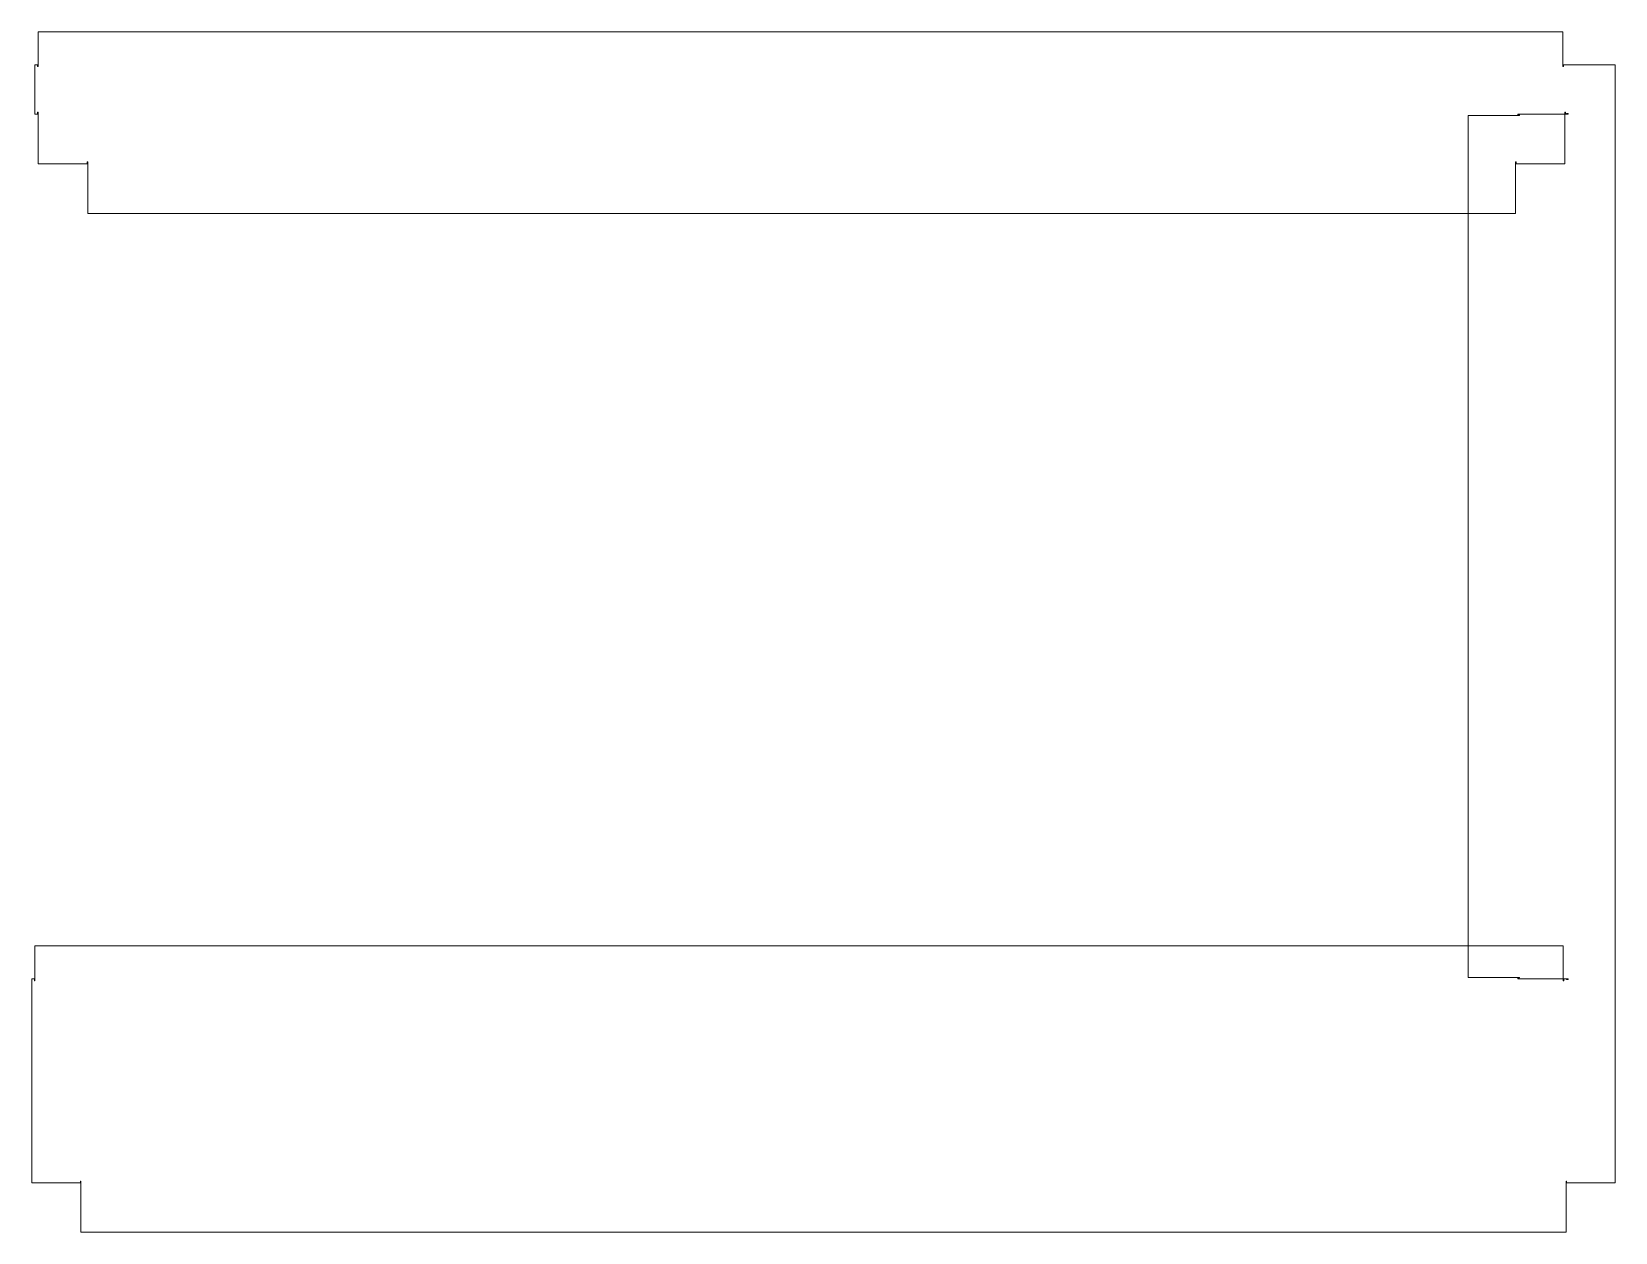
# Model space of a CAD drawing. Header units: millimetres. Extents: x -545 to 425, y -84 to 652.
import ezdxf

# ---------------------------------------------------------------- set-up
doc = ezdxf.new("R2010")
doc.units = ezdxf.units.MM

msp = doc.modelspace()

# ---------------------------------------------------------------- linework, layer by layer
at = {"color": 7, "linetype": 'Continuous', "lineweight": 15}
for p, q in [((-541.14, 651.91), (-541.14, 630.55)), ((392.66, 651.91), (-541.14, 651.91)), ((392.66, 630.55), (392.66, 651.91)), ((-543.14, 631.65), (-543.14, 601.45)), ((-541.51, 631.65), (-543.14, 631.65)), ((-541.51, 630.55), (-541.51, 631.65)), ((-541.14, 630.55), (-541.51, 630.55)), ((393.03, 630.55), (392.66, 630.55)), ((393.03, 631.65), (393.03, 630.55)), ((424.86, 631.65), (393.03, 631.65)), ((424.86, -53.35), (424.86, 631.65)), ((-543.14, 601.45), (-541.51, 601.45)), ((-541.51, 602.55), (-541.14, 602.55)), ((-541.51, 601.45), (-541.51, 602.55)), ((-541.14, 602.55), (-541.14, 570.99)), ((365.13, 601.45), (365.13, 600.88)), ((395.96, 601.45), (365.13, 601.45)), ((393.92, 602.55), (394.29, 602.55)), ((393.92, 570.99), (393.92, 602.55)), ((394.29, 602.55), (394.29, 601.45)), ((394.86, 601.82), (395.96, 601.82)), ((394.86, 601.45), (394.86, 601.82)), ((395.96, 601.82), (395.96, 601.45)), ((334.67, 72.59), (334.67, 600.51)), ((334.67, 600.51), (366.24, 600.51)), ((366.24, 600.88), (365.13, 600.88)), ((366.24, 600.51), (366.24, 600.88)), ((-541.14, 570.99), (-511.21, 570.99)), ((-510.84, 572.09), (-511.21, 572.09)), ((-511.21, 572.09), (-511.21, 570.99)), ((-510.84, 540.53), (-510.84, 572.09)), ((364.09, 572.09), (363.72, 572.09)), ((363.72, 572.09), (363.72, 540.53)), ((364.09, 570.99), (364.09, 572.09)), ((364.09, 570.99), (393.92, 570.99)), ((363.72, 540.53), (-510.84, 540.53)), ((-543.14, 91.91), (-543.14, 70.55)), ((392.86, 91.91), (-543.14, 91.91)), ((392.86, 70.55), (392.86, 91.91)), ((-545.14, 71.65), (-545.14, -53.35)), ((-543.51, 71.65), (-545.14, 71.65)), ((-543.51, 70.55), (-543.51, 71.65)), ((-543.14, 70.55), (-543.51, 70.55)), ((366.24, 72.59), (334.67, 72.59)), ((365.13, 72.22), (365.13, 71.65)), ((365.13, 72.22), (366.24, 72.22)), ((365.13, 71.65), (395.96, 71.65)), ((366.24, 72.22), (366.24, 72.59)), ((393.23, 70.55), (392.86, 70.55)), ((393.23, 71.65), (393.23, 70.55)), ((394.86, 71.28), (394.86, 71.65)), ((395.96, 71.28), (394.86, 71.28)), ((395.96, 71.65), (395.96, 71.28)), ((-545.14, -53.35), (-515.31, -53.35)), ((-515.31, -52.25), (-514.94, -52.25)), ((-515.31, -53.35), (-515.31, -52.25)), ((-514.94, -52.25), (-514.94, -83.61)), ((394.66, -52.25), (395.03, -52.25)), ((394.66, -83.61), (394.66, -52.25)), ((395.03, -52.25), (395.03, -53.35)), ((395.03, -53.35), (424.86, -53.35)), ((-514.94, -83.61), (394.66, -83.61))]:
    msp.add_line(p, q, dxfattribs=at)

doc.saveas('drawing.dxf')
